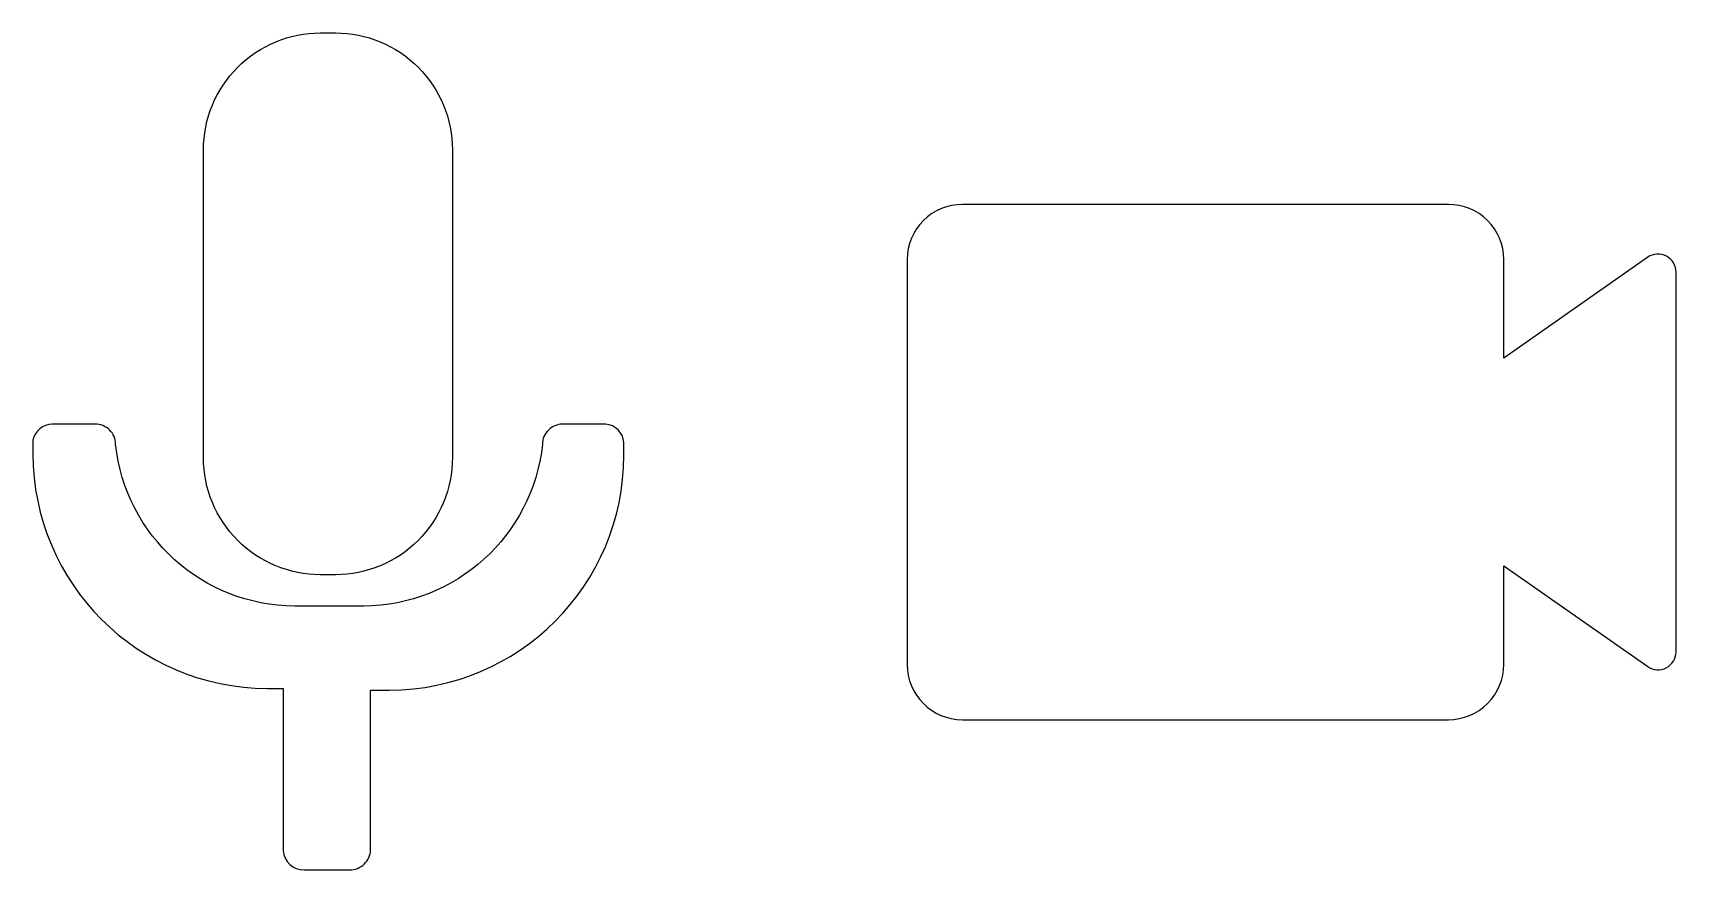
# Model space of a CAD drawing. Extents: x 2.4 to 12.6, y 2.4 to 7.6.
import ezdxf

# ---------------------------------------------------------------- set-up
doc = ezdxf.new("R2010")
doc.units = 0
doc.layers.get('0').update_dxf_attribs({"linetype": 'CONTINUOUS'})

msp = doc.modelspace()

# ---------------------------------------------------------------- linework, layer by layer
at = {"color": 7}
for points in [[(4.203285, 7.581021), (4.295889, 7.581021)], [(3.480973, 4.961648), (3.480973, 6.858709)], [(5.018201, 6.858709), (5.018201, 4.961648)], [(11.167113, 6.522688), (8.16674, 6.522688)], [(12.397425, 6.197251), (11.508426, 5.57548), (11.508426, 6.184022)], [(7.825428, 6.184022), (7.825428, 3.686357)], [(12.57205, 3.763086), (12.57205, 6.104647)], [(2.811577, 5.168022), (2.546994, 5.168022)], [(5.962763, 5.168022), (5.698179, 5.168022)], [(2.427932, 5.070127), (2.427932, 4.98546)], [(6.076533, 4.974877), (6.076533, 5.054252)], [(11.508426, 3.686357), (11.508426, 4.294898), (12.397425, 3.673128)], [(4.295889, 4.239335), (4.203285, 4.239335)], [(4.470514, 4.04619), (4.044535, 4.04619)], [(3.875201, 3.53819), (3.973097, 3.53819), (3.973097, 2.538066)], [(4.512847, 2.543357), (4.512847, 2.543357), (4.512847, 2.543357), (4.512847, 3.527607), (4.629263, 3.527607)], [(8.16674, 3.345044), (11.167113, 3.345044)], [(4.102743, 2.419003), (4.383201, 2.419003)]]:
    msp.add_lwpolyline(points, dxfattribs=at)
for points in [[(4.203285, 7.581021)], [(12.397425, 6.197251)], [(5.962763, 5.168022)], [(2.938577, 5.043668)], [(5.573825, 5.043668)]]:
    msp.add_lwpolyline(points, close=True, dxfattribs=at)
for points in [[(3.692533, 7.369461), (3.827993, 7.50492), (4.011715, 7.581021), (4.203285, 7.581021)], [(4.295889, 7.581021), (4.487458, 7.581021), (4.671181, 7.50492), (4.80664, 7.369461)], [(3.480973, 6.858709), (3.480973, 7.050278), (3.557073, 7.234001), (3.692533, 7.369461)], [(4.80664, 7.369461), (4.9421, 7.234001), (5.018201, 7.050278), (5.018201, 6.858709)], [(8.16674, 6.522688), (8.076463, 6.523393), (7.98964, 6.488024), (7.925555, 6.424435)], [(11.408299, 6.424435), (11.344213, 6.488024), (11.257391, 6.523393), (11.167113, 6.522688)], [(7.925555, 6.424435), (7.861469, 6.360846), (7.825425, 6.274302), (7.825428, 6.184022)], [(11.508426, 6.184022), (11.508428, 6.274302), (11.472385, 6.360846), (11.408299, 6.424435)], [(12.512996, 6.204237), (12.476207, 6.223747), (12.431597, 6.22105), (12.397425, 6.197251)], [(12.57205, 6.104647), (12.57258, 6.146286), (12.549786, 6.184727), (12.512996, 6.204237)], [(2.546994, 5.168022), (2.489429, 5.166888), (2.440171, 5.126387), (2.427932, 5.070127)], [(2.901224, 5.132549), (2.877328, 5.155947), (2.845014, 5.168734), (2.811577, 5.168022)], [(2.938577, 5.043668), (2.938585, 5.077113), (2.92512, 5.10915), (2.901224, 5.132549)], [(5.610248, 5.1316), (5.586927, 5.108279), (5.573825, 5.076649), (5.573825, 5.043668)], [(5.698179, 5.168022), (5.665199, 5.168022), (5.633569, 5.154921), (5.610248, 5.1316)], [(6.076533, 5.054252), (6.071558, 5.114905), (6.023416, 5.163047), (5.962763, 5.168022)], [(2.427932, 4.98546), (2.429388, 4.186759), (3.0765, 3.539646), (3.875201, 3.53819)], [(4.044535, 4.04619), (3.475585, 4.048339), (2.999243, 4.477959), (2.938577, 5.043668)], [(5.573825, 5.043668), (5.513273, 4.478958), (5.03845, 4.049682), (4.470514, 4.04619)], [(4.629263, 3.527607), (5.427965, 3.529063), (6.075077, 4.176176), (6.076533, 4.974877)], [(3.692533, 4.450896), (3.557073, 4.586356), (3.480973, 4.770078), (3.480973, 4.961648)], [(5.018201, 4.961648), (5.018201, 4.770078), (4.9421, 4.586356), (4.80664, 4.450896)], [(4.203285, 4.239335), (4.011715, 4.239335), (3.827993, 4.315436), (3.692533, 4.450896)], [(4.80664, 4.450896), (4.671181, 4.315436), (4.487458, 4.239335), (4.295889, 4.239335)], [(12.511822, 3.66553), (12.548418, 3.684383), (12.571594, 3.721922), (12.57205, 3.763086)], [(7.825428, 3.686357), (7.825428, 3.497855), (7.978239, 3.345044), (8.16674, 3.345044)], [(11.408458, 3.445012), (11.472466, 3.509021), (11.508426, 3.595835), (11.508426, 3.686357)], [(12.397425, 3.673128), (12.431207, 3.649601), (12.475226, 3.646678), (12.511822, 3.66553)], [(11.167113, 3.345044), (11.257635, 3.345044), (11.344449, 3.381004), (11.408458, 3.445012)], [(3.973097, 2.538066), (3.977341, 2.470009), (4.034572, 2.417451), (4.102743, 2.419003)], [(4.473786, 2.454322), (4.498101, 2.477644), (4.512152, 2.509673), (4.512847, 2.543357)], [(4.383201, 2.419003), (4.416886, 2.418294), (4.449472, 2.430999), (4.473786, 2.454322)]]:
    msp.add_open_spline(points, degree=3, dxfattribs=at)

doc.saveas('drawing.dxf')
